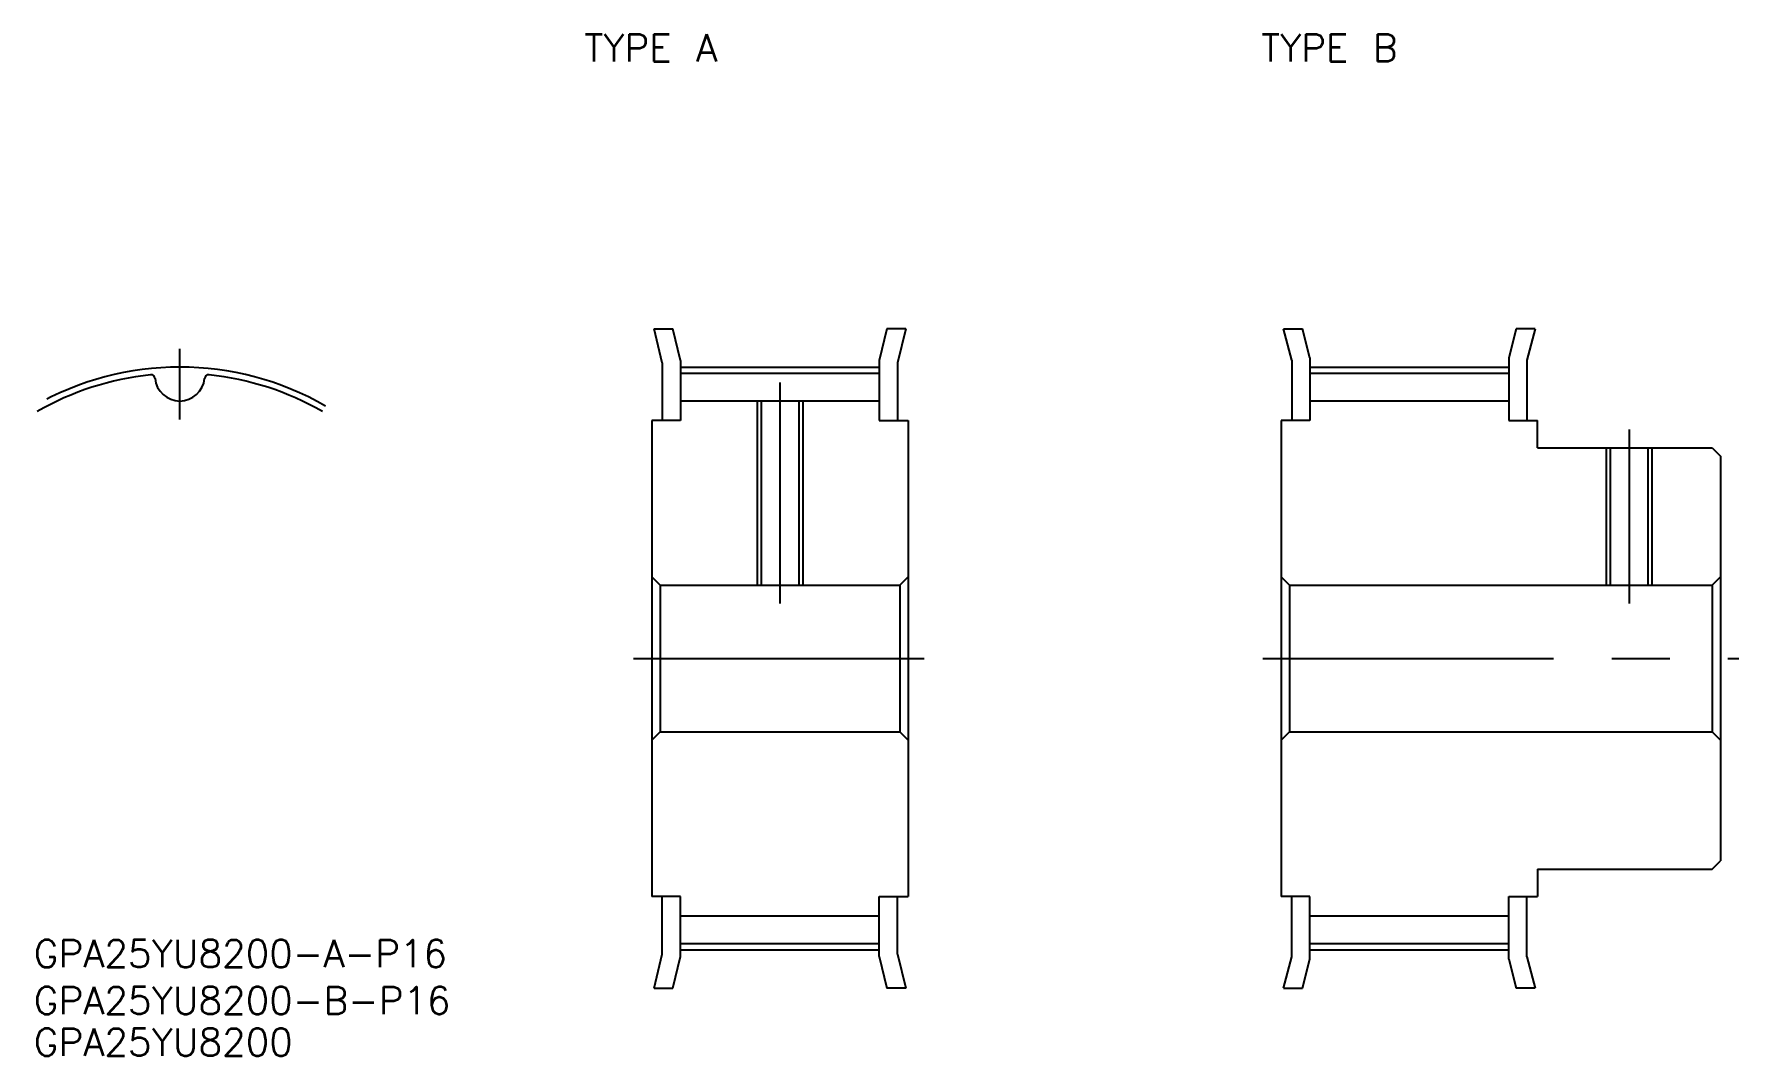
# Model space of a CAD drawing. Extents: x -16 to 170, y -43 to 68.
import ezdxf

# ---------------------------------------------------------------- set-up
doc = ezdxf.new("R2010")
doc.units = 0
doc.linetypes.add('CENTER', pattern=[50.8, 31.75, -6.35, 6.35, -6.35])
doc.layers.get('0').update_dxf_attribs({"linetype": 'CONTINUOUS'})
doc.layers.add('CENTER', color=1, linetype='CENTER')
doc.styles.get("Standard").update_dxf_attribs({"font": 'txt.shx', "height": 3, "bigfont": 'bigfont.shx'})

msp = doc.modelspace()

# ---------------------------------------------------------------- linework, layer by layer
at = {"color": 7, "linetype": 'CONTINUOUS'}
for p, q in [((51.8, 36), (53.86, 36)), ((52.7, 32.3), (51.8, 36)), ((54.7, 32.55), (53.86, 36)), ((77.24, 36), (76.4, 32.55)), ((79.3, 36), (77.24, 36)), ((79.3, 36), (78.4, 32.3)), ((120.54, 36), (122.61, 36)), ((121.44, 32.59), (120.54, 36)), ((123.44, 32.85), (122.61, 36)), ((145.97, 36), (145.14, 32.85)), ((148.04, 36), (145.97, 36)), ((148.04, 36), (147.14, 32.59)), ((52.7, 32.3), (52.7, 26)), ((54.7, 32.55), (54.7, 26)), ((76.4, 32.55), (76.4, 26)), ((78.4, 32.3), (78.4, 26)), ((121.44, 32.59), (121.44, 26)), ((123.44, 32.85), (123.44, 26)), ((145.14, 32.85), (145.14, 26)), ((147.14, 32.59), (147.14, 26)), ((54.7, 31.15), (76.4, 31.15)), ((123.44, 31.15), (145.14, 31.15)), ((54.7, 28.13), (76.4, 28.13)), ((63.48, 28.13), (63.48, 8)), ((67.62, 28.13), (67.62, 8)), ((123.44, 28.13), (145.14, 28.13)), ((51.55, 26), (51.55, -26)), ((54.7, 26), (51.55, 26)), ((76.4, 26), (79.55, 26)), ((79.55, 26), (79.55, -26)), ((120.29, 26), (120.29, -26)), ((123.44, 26), (120.29, 26)), ((145.14, 26), (148.29, 26)), ((148.29, 23), (148.29, 26)), ((148.29, 23), (167.38, 23)), ((156.22, 23), (156.22, 8)), ((160.35, 23), (160.35, 8)), ((167.38, 23), (168.29, 22.09)), ((168.29, 22.09), (168.29, -22.09)), ((51.55, 8.91), (52.46, 8)), ((52.46, 8), (78.65, 8)), ((52.46, 8), (52.46, -8)), ((79.55, 8.91), (78.65, 8)), ((78.65, 8), (78.65, -8)), ((120.29, 8.91), (121.19, 8)), ((121.19, 8), (167.38, 8)), ((121.19, 8), (121.19, -8)), ((168.29, 8.91), (167.38, 8)), ((167.38, 8), (167.38, -8)), ((51.55, -8.91), (52.46, -8)), ((52.46, -8), (78.65, -8)), ((79.55, -8.91), (78.65, -8)), ((120.29, -8.91), (121.19, -8)), ((121.19, -8), (167.38, -8)), ((168.29, -8.91), (167.38, -8)), ((167.38, -23), (168.29, -22.09)), ((148.29, -23), (167.38, -23)), ((148.29, -23), (148.29, -26)), ((54.7, -26), (51.55, -26)), ((52.7, -32.3), (52.7, -26)), ((54.7, -32.55), (54.7, -26)), ((76.4, -26), (79.55, -26)), ((76.4, -32.55), (76.4, -26)), ((78.4, -32.3), (78.4, -26)), ((123.44, -26), (120.29, -26)), ((121.44, -32.6), (121.44, -26)), ((123.44, -32.85), (123.44, -26)), ((145.14, -26), (148.29, -26)), ((145.14, -32.85), (145.14, -26)), ((147.14, -32.6), (147.14, -26)), ((54.7, -28.12), (76.4, -28.12)), ((123.44, -28.12), (145.14, -28.12)), ((54.7, -31.14), (76.4, -31.14)), ((123.44, -31.14), (145.14, -31.14)), ((51.8, -36), (52.7, -32.3)), ((53.86, -36), (54.7, -32.55)), ((76.4, -32.55), (77.24, -36)), ((78.4, -32.3), (79.3, -36)), ((120.54, -36), (121.44, -32.6)), ((122.61, -36), (123.44, -32.85)), ((145.14, -32.85), (145.97, -36)), ((147.14, -32.6), (148.04, -36)), ((51.8, -36), (53.86, -36)), ((79.3, -36), (77.24, -36)), ((120.54, -36), (122.61, -36)), ((148.04, -36), (145.97, -36))]:
    msp.add_line(p, q, dxfattribs=at)
at = {"color": 3, "linetype": 'CONTINUOUS'}
for p, q in [((63.05, 28.13), (63.05, 8)), ((68.05, 28.13), (68.05, 8)), ((155.79, 23), (155.79, 8)), ((160.79, 23), (160.79, 8))]:
    msp.add_line(p, q, dxfattribs=at)
at = {"color": 7, "linetype": 'CONTINUOUS'}
for centre, radius, start, end in [((0, 0), 31.14, 95.901, 120), ((-3.16, 30.53), 0.453, 5.6763, 95.901), ((0, 30.84), 2.72, 185.6763, 354.3237), ((3.16, 30.53), 0.453, 84.099, 174.3237), ((0, 0), 31.14, 60, 84.099)]:
    msp.add_arc(centre, radius, start, end, dxfattribs=at)
at = {"layer": 'CENTER', "color": 1, "linetype": 'CENTER'}
for p, q in [((0, 26.12), (0, 33.83)), ((54.7, 31.83), (76.4, 31.83)), ((123.44, 31.83), (145.14, 31.83)), ((65.55, 30.13), (65.55, 6)), ((158.29, 25), (158.29, 6)), ((49.55, 0), (81.55, 0)), ((118.29, 0), (170.29, 0)), ((54.7, -31.83), (76.4, -31.83)), ((123.44, -31.83), (145.14, -31.83))]:
    msp.add_line(p, q, dxfattribs=at)
msp.add_arc((0, 0), 31.83, 60, 120, dxfattribs=at)

# ---------------------------------------------------------------- texts
at = {"color": 7, "linetype": 'CONTINUOUS'}
for s, p in [('TYPE A', (44.19, 65.2)), ('TYPE B', (118.11, 65.2)), ('GPA25YU8200-A-P16', (-15.95, -33.73)), ('GPA25YU8200-B-P16', (-15.95, -38.86)), ('GPA25YU8200', (-15.95, -43.4))]:
    msp.add_text(s, height=3, dxfattribs=at).set_placement(p)

doc.saveas('drawing.dxf')
